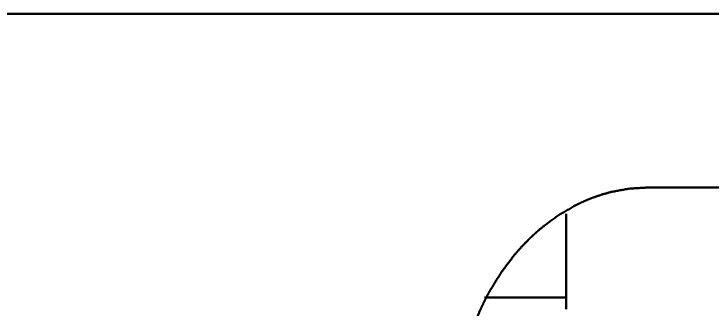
# Paper-space layout 'Layout1' of a CAD drawing. Header units: millimetres. Extents: x 37 to 380, y 30 to 264.
# Drawn here: x 366.54 to 372.58, y 164.9 to 167.45 of the extents above; entities that cross this region are included whole.
import ezdxf

# ---------------------------------------------------------------- set-up
doc = ezdxf.new("R2010")
doc.units = ezdxf.units.MM
doc.layers.add('170', color=7, linetype='Continuous', true_color=0xffffff)

psp = doc.layouts.get("Layout1")

# ---------------------------------------------------------------- linework, layer by layer
at = {"layer": '170', "color": 155, "linetype": 'Continuous', "lineweight": 50}
psp.add_line((371.3212, 165.7229), (371.3212, 164.8991), dxfattribs=at)
for points, knots in [([(343.7802, 167.4491), (346.5741, 167.4491), (349.9267, 167.4491), (353.6962, 167.4491), (357.7232, 167.4491), (361.8372, 167.4491), (365.8642, 167.4491), (369.6338, 167.4491), (371.3716, 167.4491), (374.4612, 167.4491), (375.7802, 167.4491)], [0, 0, 0.087307, 0.192077, 0.309874, 0.435718, 0.564281, 0.690125, 0.807923, 0.862229, 0.958779, 1, 1]), ([(343.7802, 167.4491), (346.574, 167.4491), (349.9267, 167.4491), (353.6962, 167.4491), (357.7232, 167.4491), (361.8372, 167.4491), (365.8642, 167.4491), (369.6338, 167.4491), (371.3715, 167.4491), (374.4612, 167.4491), (375.7802, 167.4491)], [0, 0, 0.087307, 0.192077, 0.309874, 0.435718, 0.564281, 0.690125, 0.807923, 0.862228, 0.958779, 1, 1]), ([(372.0208, 165.9491), (371.8647, 165.9395), (371.71, 165.911), (371.6333, 165.8897), (371.5569, 165.8637), (371.5188, 165.8488), (371.4808, 165.8328), (371.4432, 165.8157), (371.4061, 165.7974), (371.2614, 165.714), (371.1236, 165.6137), (371.0902, 165.586), (371.0572, 165.5573), (371.0409, 165.5425), (371.0247, 165.5274), (371.0086, 165.5121), (370.9927, 165.4965), (370.9308, 165.4323), (370.8717, 165.3647), (370.762, 165.2201), (370.664, 165.0626), (370.6413, 165.0212), (370.6195, 164.9791), (370.5986, 164.9366), (370.5786, 164.8935), (370.5414, 164.806), (370.5079, 164.7167), (370.4781, 164.6256), (370.452, 164.5326), (370.4404, 164.4854), (370.4297, 164.4378), (370.4199, 164.3896), (370.4112, 164.3412), (370.3866, 164.1463), (370.3784, 163.9491)], [0, 0, 0.054672, 0.109662, 0.137518, 0.165741, 0.180041, 0.194433, 0.208889, 0.223364, 0.281745, 0.341355, 0.356515, 0.371819, 0.379509, 0.387242, 0.39501, 0.402802, 0.434013, 0.465386, 0.528846, 0.593706, 0.610212, 0.626796, 0.643378, 0.659973, 0.69321, 0.726563, 0.760094, 0.793863, 0.810856, 0.827932, 0.8451, 0.862296, 0.931006, 1, 1])]:
    psp.add_open_spline(points, degree=1, knots=knots, dxfattribs=at)
for points in [[(372.0208, 165.9491), (373.8111, 165.9491)], [(370.6135, 164.9991), (371.3212, 164.9991)]]:
    psp.add_open_spline(points, degree=1, dxfattribs=at)

doc.saveas('drawing.dxf')
